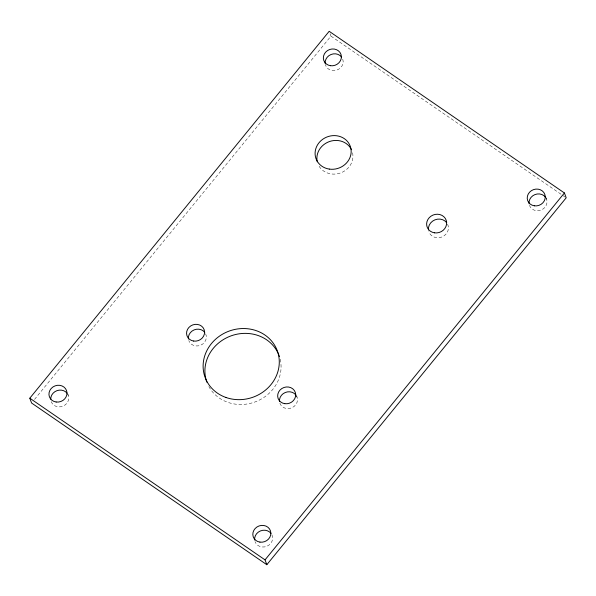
<?xml version="1.0" encoding="UTF-8"?>
<svg xmlns="http://www.w3.org/2000/svg" width="596" height="596" viewBox="0 0 596 596"><rect width="100%" height="100%" fill="white"/><g stroke="black" fill="none" stroke-linecap="round" stroke-linejoin="round"><path stroke-width="0.45" stroke-dasharray="2.98 2.23" d="M34.523 399.424L330.966 36.125L330.072 33.711M330.966 36.125L566.2 197.797M546.025 197.678L546.621 199.287M296.465 395.543L297.061 397.152M67.721 393.762L68.317 395.372M352.556 152.785A18.223 16.651 -20.3 0 1 340.405 172.996A18.223 16.651 -20.3 0 1 318.346 164.854M280.18 359.224A38.472 35.149 -20.3 0 1 255.051 401.942A38.472 35.149 -20.3 0 1 208.317 385.53M205.642 333.782A9.111 8.322 -20.3 0 1 200.524 345.27A9.111 8.322 -20.3 0 1 188.768 340.599M447.618 224.208A10.125 9.253 -20.3 0 1 441.934 236.97A10.125 9.253 -20.3 0 1 428.867 231.784M296.361 395.677A9.111 8.322 -20.3 0 1 292.04 407.709A9.111 8.322 -20.3 0 1 279.874 403.216M545.921 197.82A9.111 8.322 -20.3 0 1 541.608 209.844A9.111 8.322 -20.3 0 1 529.434 205.352M342.752 59.175A9.111 8.322 -20.3 0 1 336.479 70.209A9.111 8.322 -20.3 0 1 325.334 64.457M67.594 393.911A9.111 8.322 -20.3 0 1 63.437 405.98A9.111 8.322 -20.3 0 1 51.196 401.637M271.91 534.828A9.111 8.322 -20.3 0 1 266.792 546.316A9.111 8.322 -20.3 0 1 255.036 541.652"/><path stroke-width="0.89" d="M29.8 398.202L329.178 31.297L564.412 192.97L566.2 197.797L266.822 564.703L31.588 403.03L29.8 398.202L265.034 559.875L266.822 564.703M265.034 559.875L564.412 192.97M317.273 161.769A18.223 16.651 -20.3 0 1 329.417 141.557A18.223 16.651 -20.3 0 1 351.476 149.7M206.864 382.17A38.472 35.149 -20.3 0 1 229.512 336.464A38.472 35.149 -20.3 0 1 278.056 353.152M278.436 353.987A38.472 35.149 -20.3 0 1 279.412 356.557M188.396 339.012A9.111 8.322 -20.3 0 1 194.192 329.871A9.111 8.322 -20.3 0 1 204.786 332.389M428.457 230.011A10.125 9.253 -20.3 0 1 434.901 219.857A10.125 9.253 -20.3 0 1 446.665 222.658M279.502 401.622A9.111 8.322 -20.3 0 1 285.305 392.481A9.111 8.322 -20.3 0 1 295.892 394.999M529.069 203.765A9.111 8.322 -20.3 0 1 534.865 194.624A9.111 8.322 -20.3 0 1 545.459 197.142M325.192 63.653A9.111 8.322 -20.3 0 1 330.996 54.512A9.111 8.322 -20.3 0 1 341.582 57.03M50.734 399.231A9.111 8.322 -20.3 0 1 56.903 390.685A9.111 8.322 -20.3 0 1 67.117 393.241M254.663 540.058A9.111 8.322 -20.3 0 1 260.467 530.917A9.111 8.322 -20.3 0 1 271.053 533.435M330.452 65.702A9.111 8.322 -20.3 0 0 340.964 54.348A9.111 8.322 -20.3 0 0 325.699 52.09A9.111 8.322 -20.3 0 0 330.452 65.702M534.329 205.814A9.111 8.322 -20.3 0 0 544.841 194.46A9.111 8.322 -20.3 0 0 529.568 192.203A9.111 8.322 -20.3 0 0 534.329 205.814M56.166 402.017A9.111 8.322 -20.3 0 0 66.528 390.544A9.111 8.322 -20.3 0 0 51.219 388.473A9.111 8.322 -20.3 0 0 56.166 402.017M329.29 169.093A18.223 16.651 -20.3 0 0 350.314 146.385A18.223 16.651 -20.3 0 0 319.776 141.87A18.223 16.651 -20.3 0 0 329.29 169.093M225.996 397.487A38.472 35.149 -20.3 0 0 279.047 358.017A38.472 35.149 -20.3 0 0 218.561 336.792A38.472 35.149 -20.3 0 0 225.996 397.487M193.655 341.061A9.111 8.322 -20.3 0 0 204.167 329.715A9.111 8.322 -20.3 0 0 188.902 327.45A9.111 8.322 -20.3 0 0 193.655 341.061M434.499 232.827A10.125 9.253 -20.3 0 0 446.18 220.215A10.125 9.253 -20.3 0 0 429.217 217.704A10.125 9.253 -20.3 0 0 434.499 232.827M284.761 403.678A9.111 8.322 -20.3 0 0 295.273 392.324A9.111 8.322 -20.3 0 0 280.008 390.067A9.111 8.322 -20.3 0 0 284.761 403.678M259.923 542.114A9.111 8.322 -20.3 0 0 270.435 530.76A9.111 8.322 -20.3 0 0 255.17 528.503A9.111 8.322 -20.3 0 0 259.923 542.114"/></g></svg>
